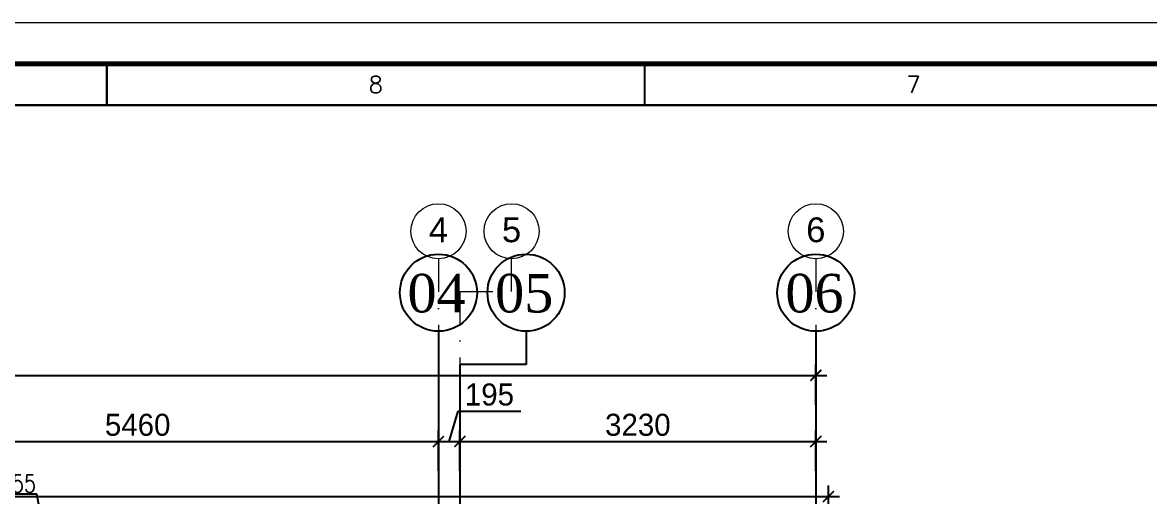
# Model space of a CAD drawing. Header units: millimetres. Extents: x 423806 to 486881, y 1786979 to 1831529.
# Drawn here: x 444816 to 455044, y 1825729 to 1830029 of the extents above; entities that cross this region are included whole.
import ezdxf
from ezdxf.enums import TextEntityAlignment as Align

# ---------------------------------------------------------------- set-up
doc = ezdxf.new("R2010")
doc.units = ezdxf.units.MM
doc.header["$LTSCALE"] = 150
doc.header["$PDSIZE"] = 0.01
doc.linetypes.add('DASHDOT', pattern=[1, 0.5, -0.25, 0, -0.25])
doc.linetypes.add('DASHDOTX2', pattern=[2, 1, -0.5, 0, -0.5])
doc.layers.get('0').update_dxf_attribs({"lineweight": 13})
for name, color, linetype in [('AD-DIM', 7, 'Continuous'), ('AD-GRID', 251, 'DASHDOTX2'), ('AD-GRID TEXT&CIRCLE', 1, 'Continuous')]:
    doc.layers.add(name, color=color, linetype=linetype)
for name, color, linetype, lineweight in [('DIM', 7, 'Continuous', 13), ('GRID', 8, 'DASHDOT', 9), ('TEXT', 7, 'Continuous', 13), ('Title', 7, 'Continuous', 20)]:
    doc.layers.add(name, color=color, linetype=linetype, lineweight=lineweight)
doc.styles.add('240122--R0_INST_ FLOOR PLANS XREF$0$Scale M 200', font='times.ttf', dxfattribs={"height": 200})
doc.styles.add('Arial', font='arial.ttf')
doc.styles.add('ncc', font='calibri.ttf', dxfattribs={"height": 2})
doc.styles.add('RS', font='romans.shx', dxfattribs={"width": 0.8})
doc.dimstyles.new('D100', dxfattribs={"dimtxt": 160, "dimasz": 80, "dimexe": 60, "dimexo": 50, "dimgap": 15, "dimtad": 1, "dimdec": 0, "dimzin": 0, "dimdsep": 46, "dimtxsty": 'RS', "dimblk": 'OBLIQUE', "dimcen": 1, "dimclrd": 33, "dimclre": 33, "dimclrt": 7, "dimadec": 0, "dimazin": 0, "dimtfac": 1, "dimtdec": 0, "dimtmove": 2, "dimatfit": 3, "dimfxl": 125, "dimtolj": 1, "dimtzin": 0, "dimarcsym": 1})
doc.dimstyles.new('Scale 100', dxfattribs={"dimtxt": 200, "dimasz": 100, "dimexe": 100, "dimexo": 100, "dimgap": 50, "dimtad": 1, "dimdec": 0, "dimrnd": 5, "dimzin": 0, "dimdsep": 46, "dimtxsty": 'Standard', "dimblk": 'ARCHTICK', "dimcen": 0, "dimdle": 100, "dimclrd": 252, "dimclre": 252, "dimclrt": 256, "dimadec": 0, "dimazin": 0, "dimtfac": 1, "dimtdec": 0, "dimtofl": 0, "dimtmove": 1, "dimatfit": 3, "dimfxl": 0.18, "dimtolj": 1, "dimtzin": 0, "dimarcsym": 0})

# ---------------------------------------------------------------- blocks, each defined once
blk = doc.blocks.new('_Oblique')
at = {"color": 0, "linetype": 'ByBlock', "lineweight": -2}
blk.add_line((-0.5, -0.5), (0.5, 0.5), dxfattribs=at)
blk = doc.blocks.new('*D74')
at = {"layer": 'Defpoints', "color": 0, "transparency": 16777216}
for p in [(445106, 1825339), (444951, 1825048), (445106, 1825048)]:
    blk.add_point(p, dxfattribs=at)
at = {"layer": 'DIM', "color": 33, "lineweight": -2, "transparency": 16777216}
for p, q in [((444945, 1825751), (444604, 1825751)), ((445029, 1825339), (444945, 1825751)), ((444951, 1825098), (444951, 1825399)), ((444951, 1825339), (445106, 1825339)), ((445106, 1825098), (445106, 1825399))]:
    blk.add_line(p, q, dxfattribs=at)
at = {"layer": 'DIM', "color": 33, "lineweight": -2, "transparency": 16777216, "xscale": 80, "yscale": 80, "zscale": 80, "rotation": 180}
blk.add_blockref('_Oblique', (444951, 1825339), dxfattribs=at)
at = {"layer": 'DIM', "color": 33, "lineweight": -2, "transparency": 16777216, "xscale": 80, "yscale": 80, "zscale": 80}
blk.add_blockref('_Oblique', (445106, 1825339), dxfattribs=at)
at = {"layer": 'DIM', "color": 7, "transparency": 16777216, "insert": (444774, 1825846), "char_height": 160, "attachment_point": 5, "style": 'RS'}
blk.add_mtext('\\A1;155', dxfattribs=at)
blk = doc.blocks.new('A$Ce04e376f')
at = {"layer": 'GRID', "ltscale": 4}
for p, q in [((16460, 3658), (16460, 0)), ((19885, 3658), (19885, 0)), ((16655, 3362.1), (16655, 0))]:
    blk.add_line(p, q, dxfattribs=at)
blk.add_lwpolyline([(16655, 3362.1), (17123.6, 3362.1), (17123.6, 3658)], dxfattribs=at)
at = {"layer": 'TEXT', "color": 1}
for centre in [(16460, 3908), (17123.6, 3908), (19885, 3908)]:
    blk.add_circle(centre, 250, dxfattribs=at)
at = {"layer": 'TEXT', "style": 'Arial'}
for s, p in [('4', (16460, 3920.9)), ('5', (17123.6, 3920.9)), ('6', (19885, 3920.9))]:
    blk.add_text(s, height=225, dxfattribs=at).set_placement(p, align=Align.MIDDLE_CENTER)
blk = doc.blocks.new('ADCL(P43)-AP-A1-L')
at = {"layer": 'Title', "color": 8}
blk.add_lwpolyline([(20, 574), (821, 574), (821, 20), (20, 20)], close=True, dxfattribs=at)
at = {"layer": 'Title', "color": 5, "const_width": 0.6}
blk.add_lwpolyline([(25, 569), (816, 569), (816, 25), (25, 25)], close=True, dxfattribs=at)
at = {"layer": 'Title', "color": 8, "const_width": 0.25}
for points in [[(290.33, 569), (290.33, 564)], [(355.42, 569), (355.42, 564)]]:
    blk.add_lwpolyline(points, dxfattribs=at)
at = {"layer": 'Title', "color": 1, "const_width": 0.3}
blk.add_lwpolyline([(30, 564), (811, 564), (811, 30), (30, 30)], close=True, dxfattribs=at)
at = {"layer": 'TEXT', "style": 'RS'}
for s, p in [('8', (322.88, 566.5)), ('7', (387.96, 566.5))]:
    blk.add_text(s, height=2, dxfattribs=at).set_placement(p, align=Align.MIDDLE)
at = {"layer": 'Title', "style": 'ncc'}
for tag, height, p in [('TITLE-1', 3.25, (752.76, 65.74)), ('TITLE-2', 3.25, (752.76, 59.74)), ('TITLE-3', 3.25, (752.76, 53.74)), ('REV', 2.5, (800.69, 43.17))]:
    blk.add_attdef(tag, text='', height=height, dxfattribs=at).set_placement(p, align=Align.MIDDLE)
for tag, height, p in [('DSGN-DT', 2, (662.54, 63.84)), ('DSGN', 2, (681.8, 63.84)), ('DRAW-DT', 2, (662.54, 58.05)), ('DRAW', 2, (681.8, 58.05)), ('CHKD-DT', 2, (662.54, 52.09)), ('CHKD', 2, (681.8, 52.09)), ('APPD-DT', 2, (662.54, 46.07)), ('APPD', 2, (681.8, 46.07)), ('DRG-1', 2.75, (715.1, 42.96)), ('SCALE', 2, (706.44, 32.92)), ('SHEET', 2, (799.41, 32.92))]:
    blk.add_attdef(tag, text='', height=height, dxfattribs=at).set_placement(p, align=Align.MIDDLE_LEFT)
blk = doc.blocks.new('_ArchTick')
at = {"color": 0, "linetype": 'ByBlock', "const_width": 0.15}
blk.add_lwpolyline([(-0.5, -0.5), (0.5, 0.5)], dxfattribs=at)
blk = doc.blocks.new('*D345')
at = {"layer": 'AD-DIM', "color": 252, "lineweight": -2, "transparency": 16777216}
for p, q in [((432246, 1826562), (432246, 1826928)), ((452016, 1826562), (452016, 1826928)), ((432146, 1826828), (452116, 1826828))]:
    blk.add_line(p, q, dxfattribs=at)
at = {"layer": 'Defpoints', "color": 0, "transparency": 16777216}
for p in [(452016, 1826828), (432246, 1826462), (452016, 1826462)]:
    blk.add_point(p, dxfattribs=at)
at = {"layer": 'AD-DIM', "color": 252, "lineweight": -2, "transparency": 16777216, "xscale": 100, "yscale": 100, "zscale": 100, "rotation": 180}
blk.add_blockref('_ArchTick', (432246, 1826828), dxfattribs=at)
at = {"layer": 'AD-DIM', "color": 252, "lineweight": -2, "transparency": 16777216, "xscale": 100, "yscale": 100, "zscale": 100}
blk.add_blockref('_ArchTick', (452016, 1826828), dxfattribs=at)
at = {"layer": 'AD-DIM', "transparency": 16777216, "insert": (442131, 1826978), "char_height": 200, "attachment_point": 5}
blk.add_mtext('\\A1;19770', dxfattribs=at)
blk = doc.blocks.new('*D348')
at = {"layer": 'AD-DIM', "color": 252, "lineweight": -2, "transparency": 16777216}
for p, q in [((443131, 1825962), (443131, 1826328)), ((448591, 1825962), (448591, 1826328)), ((443031, 1826228), (448691, 1826228))]:
    blk.add_line(p, q, dxfattribs=at)
at = {"layer": 'Defpoints', "color": 0, "transparency": 16777216}
for p in [(448591, 1826228), (443131, 1825862), (448591, 1825862)]:
    blk.add_point(p, dxfattribs=at)
at = {"layer": 'AD-DIM', "color": 252, "lineweight": -2, "transparency": 16777216, "xscale": 100, "yscale": 100, "zscale": 100, "rotation": 180}
blk.add_blockref('_ArchTick', (443131, 1826228), dxfattribs=at)
at = {"layer": 'AD-DIM', "color": 252, "lineweight": -2, "transparency": 16777216, "xscale": 100, "yscale": 100, "zscale": 100}
blk.add_blockref('_ArchTick', (448591, 1826228), dxfattribs=at)
at = {"layer": 'AD-DIM', "transparency": 16777216, "insert": (445861, 1826378), "char_height": 200, "attachment_point": 5}
blk.add_mtext('\\A1;5460', dxfattribs=at)
blk = doc.blocks.new('*D349')
at = {"layer": 'AD-DIM', "color": 252, "lineweight": -2, "transparency": 16777216}
for p, q in [((448786, 1825962), (448786, 1826328)), ((452016, 1825962), (452016, 1826328)), ((448686, 1826228), (452116, 1826228))]:
    blk.add_line(p, q, dxfattribs=at)
at = {"layer": 'Defpoints', "color": 0, "transparency": 16777216}
for p in [(452016, 1826228), (448786, 1825862), (452016, 1825862)]:
    blk.add_point(p, dxfattribs=at)
at = {"layer": 'AD-DIM', "color": 252, "lineweight": -2, "transparency": 16777216, "xscale": 100, "yscale": 100, "zscale": 100, "rotation": 180}
blk.add_blockref('_ArchTick', (448786, 1826228), dxfattribs=at)
at = {"layer": 'AD-DIM', "color": 252, "lineweight": -2, "transparency": 16777216, "xscale": 100, "yscale": 100, "zscale": 100}
blk.add_blockref('_ArchTick', (452016, 1826228), dxfattribs=at)
at = {"layer": 'AD-DIM', "transparency": 16777216, "insert": (450401, 1826378), "char_height": 200, "attachment_point": 5}
blk.add_mtext('\\A1;3230', dxfattribs=at)
blk = doc.blocks.new('*D350')
at = {"layer": 'AD-DIM', "color": 252, "lineweight": -2, "transparency": 16777216}
for p, q in [((432131.131, 1824327.902), (432131.131, 1825827.902)), ((452131.131, 1824327.902), (452131.131, 1825827.902)), ((432031.131, 1825727.902), (452231.131, 1825727.902))]:
    blk.add_line(p, q, dxfattribs=at)
at = {"layer": 'Defpoints', "color": 0, "transparency": 16777216}
for p in [(452131.131, 1825727.902), (432131.131, 1824227.902), (452131.131, 1824227.902)]:
    blk.add_point(p, dxfattribs=at)
at = {"layer": 'AD-DIM', "color": 252, "lineweight": -2, "transparency": 16777216, "xscale": 100, "yscale": 100, "zscale": 100, "rotation": 180}
blk.add_blockref('_ArchTick', (432131.131, 1825727.902), dxfattribs=at)
at = {"layer": 'AD-DIM', "color": 252, "lineweight": -2, "transparency": 16777216, "xscale": 100, "yscale": 100, "zscale": 100}
blk.add_blockref('_ArchTick', (452131.131, 1825727.902), dxfattribs=at)
at = {"layer": 'AD-DIM', "transparency": 16777216, "insert": (442131.131, 1825877.902), "char_height": 200, "attachment_point": 5}
blk.add_mtext('\\A1;20000', dxfattribs=at)
blk = doc.blocks.new('*D371')
at = {"color": 252, "lineweight": -2, "ltscale": 25, "transparency": 16777216}
for p, q in [((448689, 1826228), (448771, 1826503)), ((448771, 1826503), (449338, 1826503)), ((448591, 1825962), (448591, 1826328)), ((448786, 1825962), (448786, 1826328)), ((448491, 1826228), (448886, 1826228))]:
    blk.add_line(p, q, dxfattribs=at)
at = {"layer": 'Defpoints', "color": 0, "ltscale": 25, "transparency": 16777216}
for p in [(448786, 1826228), (448591, 1825862), (448786, 1825862)]:
    blk.add_point(p, dxfattribs=at)
at = {"color": 252, "lineweight": -2, "ltscale": 25, "transparency": 16777216, "xscale": 100, "yscale": 100, "zscale": 100, "rotation": 180}
blk.add_blockref('_ArchTick', (448591, 1826228), dxfattribs=at)
at = {"color": 252, "lineweight": -2, "ltscale": 25, "transparency": 16777216, "xscale": 100, "yscale": 100, "zscale": 100}
blk.add_blockref('_ArchTick', (448786, 1826228), dxfattribs=at)
at = {"ltscale": 25, "transparency": 16777216, "insert": (449054, 1826653), "char_height": 200, "attachment_point": 5}
blk.add_mtext('\\A1;195', dxfattribs=at)

msp = doc.modelspace()

# ---------------------------------------------------------------- linework, layer by layer
at = {"layer": 'AD-GRID', "lineweight": 25, "ltscale": 15}
for p, q in [((448591.1, 1827227.9), (448591.1, 1792227.9)), ((452016.1, 1827227.9), (452016.1, 1792227.9))]:
    msp.add_line(p, q, dxfattribs=at)
msp.add_lwpolyline([(449386.1, 1827227.9), (449386.1, 1826927.9), (448786.1, 1826927.9), (448786.1, 1813506.2)], dxfattribs=at)
at = {"layer": 'AD-GRID TEXT&CIRCLE', "transparency": 33554687}
for centre in [(448591.1, 1827577.9), (449386.1, 1827577.9), (452016.1, 1827577.9)]:
    msp.add_circle(centre, 350, dxfattribs=at)

# ---------------------------------------------------------------- block references
at = {"layer": 'GRID', "ltscale": 4}
msp.add_blockref('A$Ce04e376f', (432131.1, 1824227.9), dxfattribs=at)
at = {"layer": 'Title', "linetype": 'ByBlock', "xscale": 75, "yscale": 75, "zscale": 75}
msp.add_blockref('ADCL(P43)-AP-A1-L', (423806.2, 1786979.4), dxfattribs=at)

# ---------------------------------------------------------------- texts
at = {"layer": 'AD-GRID TEXT&CIRCLE', "transparency": 33554687, "char_height": 350, "width": 386.938, "attachment_point": 1, "style": '240122--R0_INST_ FLOOR PLANS XREF$0$Scale M 200'}
for s, insert in [('\\A1;\\pxqc;04', (448380.9, 1827748.8)), ('\\A1;\\pxqc;05', (449175.9, 1827748.8)), ('\\A1;\\pxqc;06', (451810.4, 1827748.8))]:
    msp.add_mtext(s, dxfattribs=dict(at, insert=insert))

# ---------------------------------------------------------------- dimensions: what is measured, and where the dimension line sits
at = {"ltscale": 25}
dim = msp.add_linear_dim(base=(448786.1, 1826227.9), p1=(448591.1, 1825862.5), p2=(448786.1, 1825862.5), dimstyle='Scale 100', dxfattribs=at)
dim.commit()
dim.dimension.update_dxf_attribs({"geometry": '*D371', "text_midpoint": (448821.1, 1826652.9)})
at = {"layer": 'AD-DIM'}
for base, p1, p2, picture, middle in [((452016.1, 1826827.9), (432246.1, 1826462.5), (452016.1, 1826462.5), '*D345', (442131.1, 1826977.9)), ((448591.1, 1826227.9), (443131.1, 1825862.5), (448591.1, 1825862.5), '*D348', (445861.1, 1826377.9)), ((452016.1, 1826227.9), (448786.1, 1825862.5), (452016.1, 1825862.5), '*D349', (450401.1, 1826377.9)), ((452131.1, 1825727.9), (432131.1, 1824227.9), (452131.1, 1824227.9), '*D350', (442131.1, 1825877.9))]:
    dim = msp.add_linear_dim(base=base, p1=p1, p2=p2, dimstyle='Scale 100', dxfattribs=at)
    dim.commit()
    dim.dimension.update_dxf_attribs({"geometry": picture, "text_midpoint": middle})
at = {"layer": 'DIM'}
dim = msp.add_linear_dim(base=(445106.1, 1825338.7), p1=(444951.1, 1825048.1), p2=(445106.1, 1825048.1), dimstyle='D100', override={"dimtmove": 1}, dxfattribs=at)
dim.commit()
dim.dimension.update_dxf_attribs({"geometry": '*D74', "text_midpoint": (444929.6, 1825751.3), "dimtype": 160})

doc.saveas('drawing.dxf')
